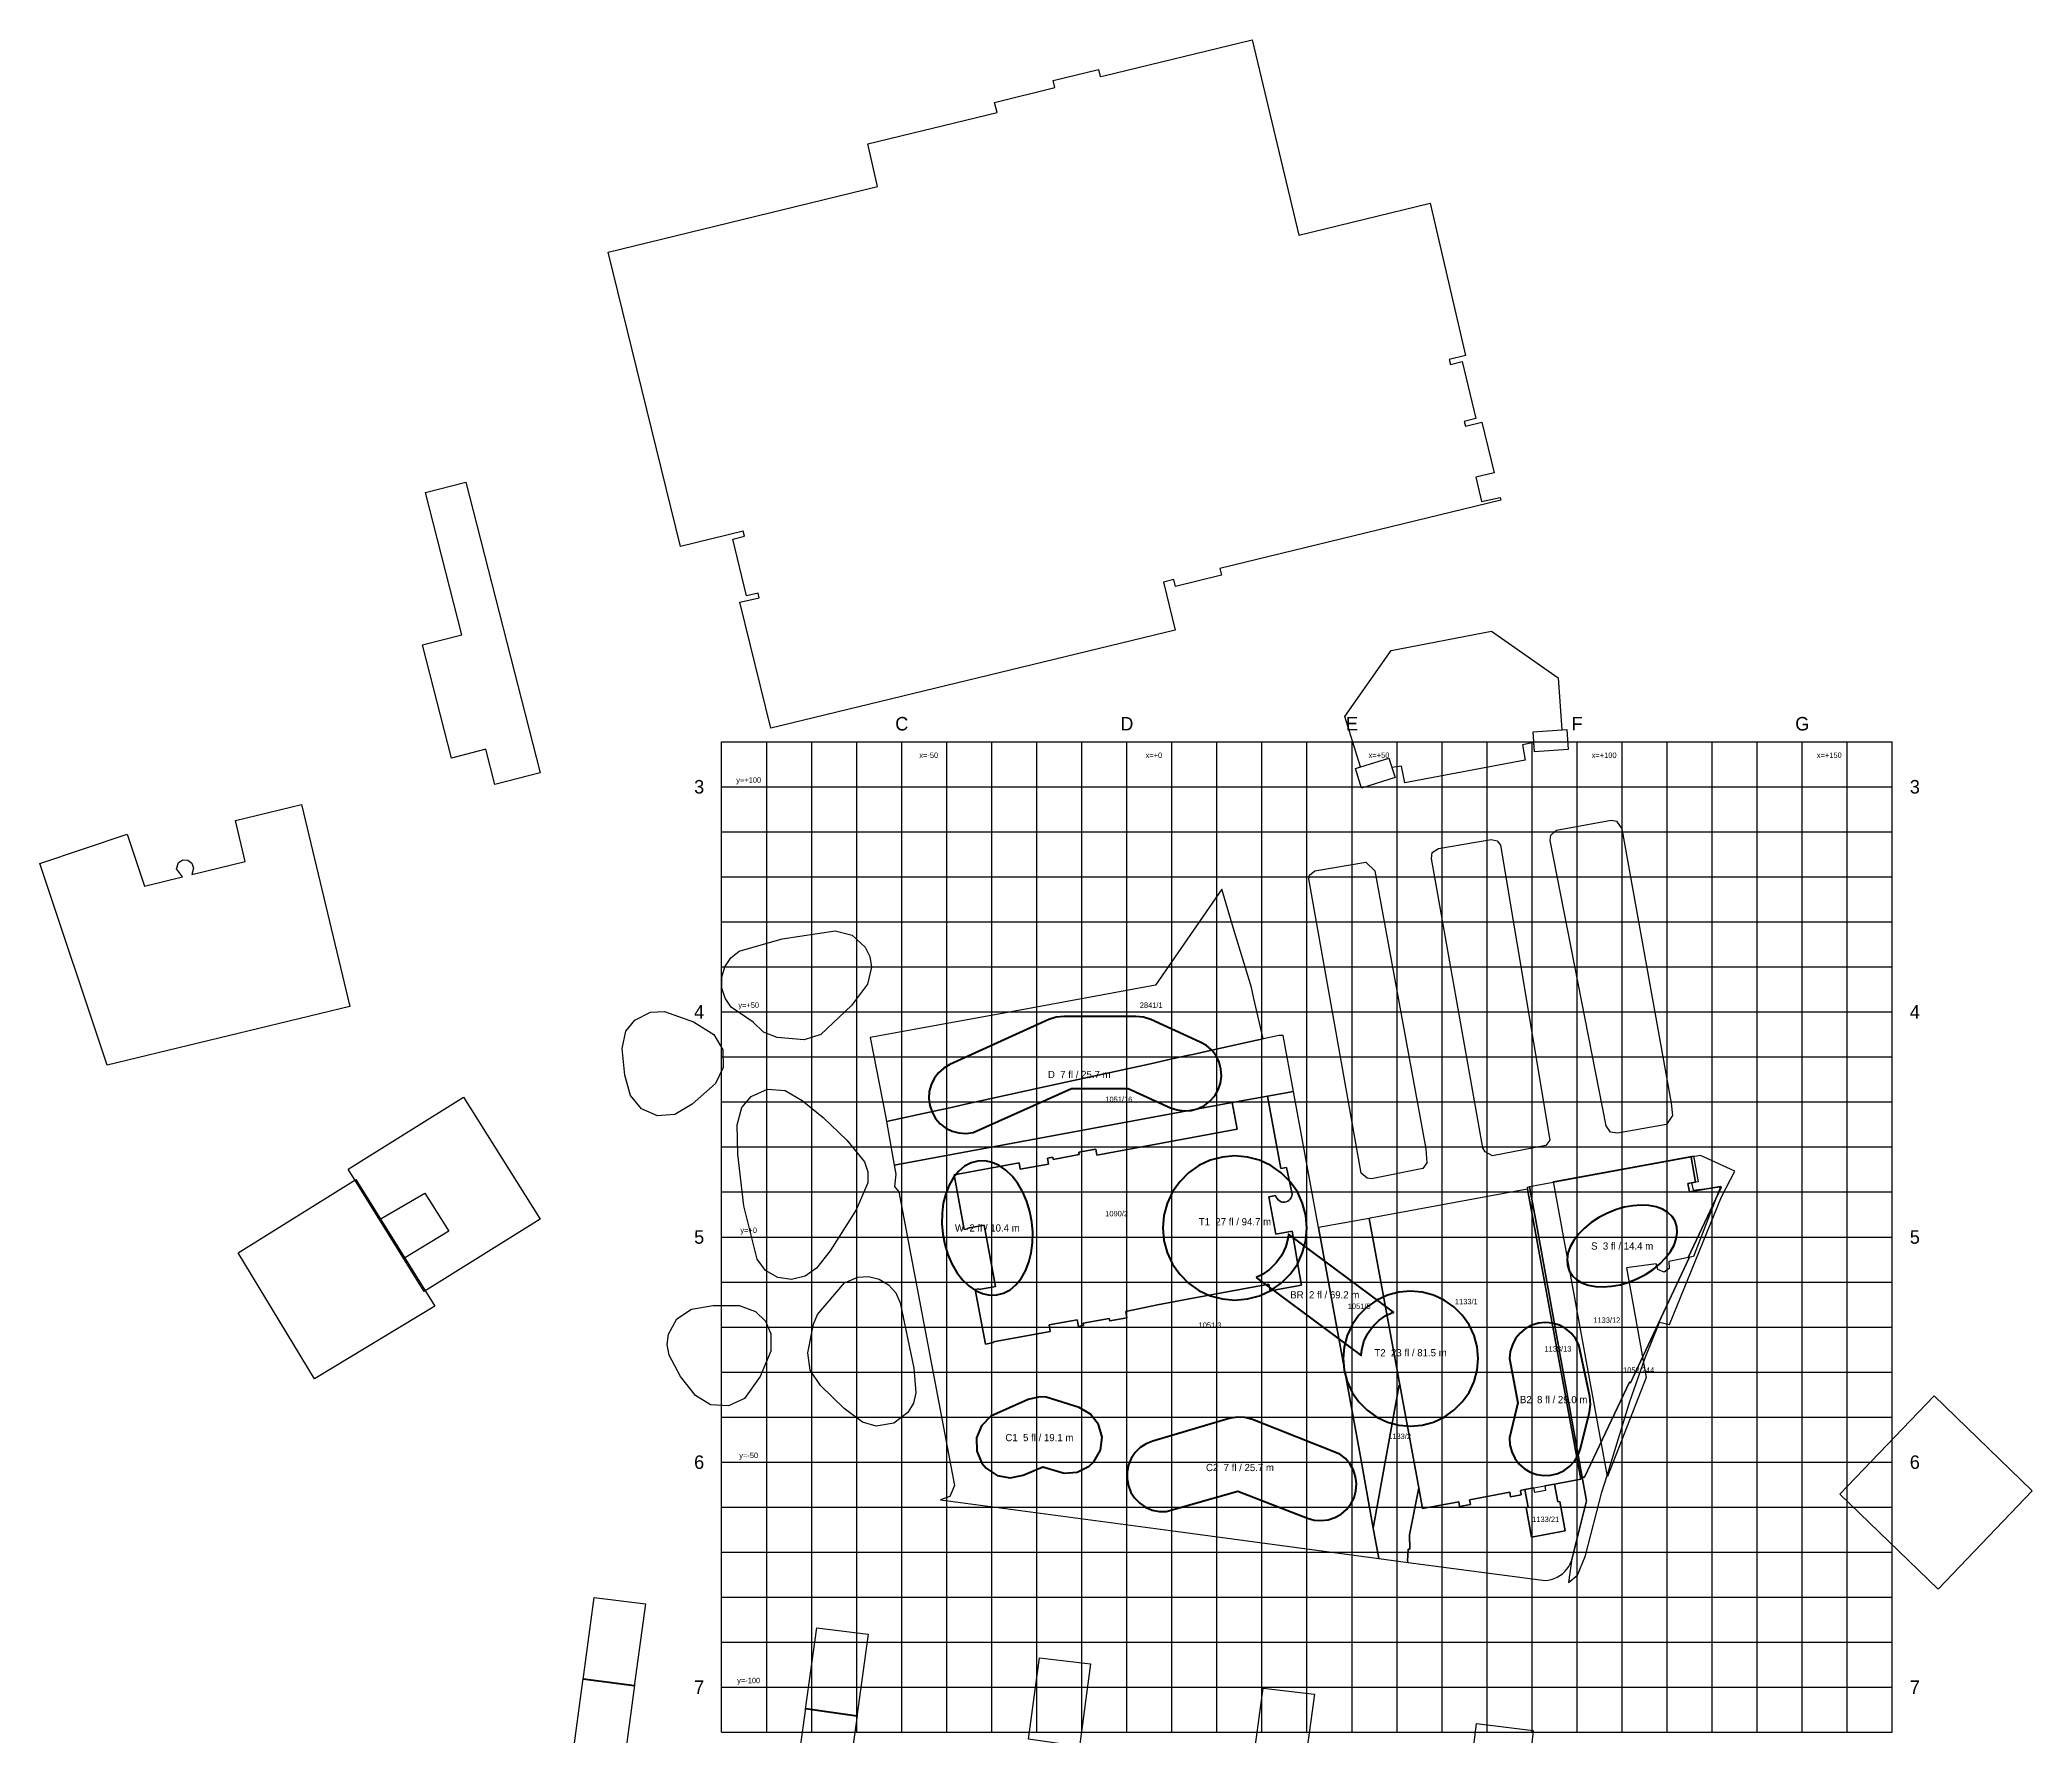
# Model space of a CAD drawing. Header units: metres. Extents: x -241 to 201, y -326 to 266.
# Drawn here: x -241.4 to 201.1, y -110.6 to 265.9 of the extents above; entities that cross this region are included whole.
import ezdxf
from ezdxf.enums import TextEntityAlignment as Align

# ---------------------------------------------------------------- set-up
doc = ezdxf.new("R2010")
doc.units = ezdxf.units.M
for name, color, linetype in [('BUILDING', 5, 'Continuous'), ('CONTEXT', 8, 'Continuous'), ('GRID_MAJOR', 2, 'Continuous'), ('GRID_MINOR', 9, 'Continuous'), ('PARCEL', 6, 'Continuous'), ('TEXT', 250, 'Continuous')]:
    doc.layers.add(name, color=color, linetype=linetype)

msp = doc.modelspace()

# ---------------------------------------------------------------- linework, layer by layer
at = {"layer": 'BUILDING', "lineweight": 50}
for points in [[(-17.31, 48.28), (-39.31, 38.28), (-40.67, 37.5), (-41.85, 36.46), (-42.8, 35.22), (-43.49, 33.81), (-43.89, 32.29), (-44, 30.73), (-43.79, 29.17), (-43.28, 27.69), (-42.5, 26.33), (-41.46, 25.15), (-40.22, 24.2), (-38.81, 23.51), (-37.29, 23.11), (-35.73, 23), (-34.17, 23.21), (-12.27, 33), (0.27, 33), (9.69, 28.72), (11.17, 28.21), (12.73, 28), (14.29, 28.11), (15.81, 28.51), (17.22, 29.2), (18.46, 30.15), (19.5, 31.33), (20.28, 32.69), (20.79, 34.17), (21, 35.73), (20.89, 37.29), (20.49, 38.81), (19.8, 40.22), (18.85, 41.46), (17.67, 42.5), (16.31, 43.28), (5.31, 48.28), (3.69, 48.82), (2, 49), (-14, 49), (-15.69, 48.82)], [(40, 2), (39.76, 4.78), (39.04, 7.47), (37.86, 10), (36.26, 12.28), (34.28, 14.26), (32, 15.86), (29.47, 17.04), (26.78, 17.76), (24, 18), (21.22, 17.76), (18.53, 17.04), (16, 15.86), (13.72, 14.26), (11.74, 12.28), (10.14, 10), (8.96, 7.47), (8.24, 4.78), (8, 2), (8.24, -0.78), (8.96, -3.47), (10.14, -6), (11.74, -8.28), (13.72, -10.26), (16, -11.86), (18.53, -13.04), (21.22, -13.76), (24, -14), (26.78, -13.76), (29.47, -13.04), (32, -11.86), (34.28, -10.26), (36.26, -8.28), (37.86, -6), (39.04, -3.47), (39.76, -0.78)], [(-21.1, 3.39), (-21.55, 5.7), (-22.23, 7.91), (-23.12, 9.98), (-24.22, 11.86), (-25.47, 13.49), (-26.87, 14.84), (-28.36, 15.87), (-29.93, 16.56), (-31.51, 16.89), (-33.09, 16.85), (-34.61, 16.45), (-36.05, 15.7), (-37.36, 14.6), (-38.51, 13.2), (-39.48, 11.52), (-40.24, 9.61), (-40.77, 7.5), (-41.06, 5.27), (-41.11, 2.95), (-40.9, 0.61), (-40.45, -1.7), (-39.77, -3.91), (-38.88, -5.98), (-37.78, -7.86), (-36.53, -9.49), (-35.13, -10.84), (-33.64, -11.87), (-32.07, -12.56), (-30.49, -12.89), (-28.91, -12.85), (-27.39, -12.45), (-25.95, -11.7), (-24.64, -10.6), (-23.49, -9.2), (-22.52, -7.52), (-21.76, -5.61), (-21.23, -3.5), (-20.94, -1.27), (-20.89, 1.05)], [(121.78, 3.49), (121.11, 4.56), (120.16, 5.47), (118.96, 6.19), (117.54, 6.71), (115.94, 7.01), (114.19, 7.1), (112.34, 6.95), (110.43, 6.59), (108.5, 6.02), (106.62, 5.25), (104.82, 4.3), (103.14, 3.2), (101.64, 1.97), (100.34, 0.64), (99.28, -0.76), (98.48, -2.18), (97.97, -3.6), (97.75, -4.98), (97.83, -6.29), (98.22, -7.49), (98.89, -8.56), (99.84, -9.47), (101.04, -10.19), (102.46, -10.71), (104.06, -11.01), (105.81, -11.1), (107.66, -10.95), (109.57, -10.59), (111.5, -10.02), (113.38, -9.25), (115.18, -8.3), (116.86, -7.2), (118.36, -5.97), (119.66, -4.64), (120.72, -3.24), (121.52, -1.82), (122.03, -0.4), (122.25, 0.98), (122.17, 2.29)], [(28.72, -8.99), (52.06, -26.34), (52.17, -25.09), (52.66, -23.24), (53.47, -21.5), (54.57, -19.93), (55.93, -18.57), (57.5, -17.47), (59.19, -16.69), (35.88, 0.64), (35.82, -0.08), (35.28, -2.1), (34.39, -4), (33.19, -5.71), (31.71, -7.19), (30, -8.39)], [(78, -27), (77.77, -24.4), (77.1, -21.87), (75.99, -19.5), (74.49, -17.36), (72.64, -15.51), (70.5, -14.01), (68.13, -12.9), (65.6, -12.23), (63, -12), (60.4, -12.23), (57.87, -12.9), (55.5, -14.01), (53.36, -15.51), (51.51, -17.36), (50.01, -19.5), (48.9, -21.87), (48.23, -24.4), (48, -27), (48.23, -29.6), (48.9, -32.13), (50.01, -34.5), (51.51, -36.64), (53.36, -38.49), (55.5, -39.99), (57.87, -41.1), (60.4, -41.77), (63, -42), (65.6, -41.77), (68.13, -41.1), (70.5, -39.99), (72.64, -38.49), (74.49, -36.64), (75.99, -34.5), (77.1, -32.13), (77.77, -29.6)], [(86.8, -36.8), (85.01, -44.61), (85.09, -46.18), (85.47, -47.7), (86.14, -49.12), (87.07, -50.38), (88.24, -51.43), (89.58, -52.23), (91.06, -52.76), (92.61, -52.99), (94.18, -52.91), (95.7, -52.53), (97.12, -51.86), (98.38, -50.93), (99.43, -49.76), (100.23, -48.42), (100.76, -46.94), (102.76, -38.94), (103, -37.19), (102.84, -35.43), (100.39, -23.93), (99.65, -22.55), (98.65, -21.34), (97.44, -20.34), (96.05, -19.61), (94.55, -19.15), (92.99, -19), (91.43, -19.16), (89.93, -19.61), (88.55, -20.35), (87.34, -21.35), (86.34, -22.56), (85.61, -23.95), (85.15, -25.45), (85, -27.01)], [(-21.95, -36.11), (-30.24, -39.82), (-32.29, -41.91), (-33.37, -44.63), (-33.34, -47.55), (-32.18, -50.24), (-31.24, -51.37), (-28.79, -52.96), (-25.91, -53.5), (-23.05, -52.89), (-18.67, -51.02), (-13.94, -52.44), (-11.02, -52.23), (-8.4, -50.92), (-7.33, -49.91), (-5.88, -47.37), (-5.52, -44.47), (-6.29, -41.65), (-8.09, -39.33), (-10.63, -37.88), (-17.95, -35.57), (-19.31, -35.51)], [(22.74, -40.33), (5.74, -45.33), (4.29, -45.91), (2.98, -46.77), (1.86, -47.87), (0.98, -49.17), (0.36, -50.61), (0.05, -52.15), (0.03, -53.72), (0.33, -55.26), (0.91, -56.71), (1.77, -58.02), (2.87, -59.14), (4.17, -60.02), (5.61, -60.64), (7.15, -60.95), (8.72, -60.97), (24.64, -56.44), (40.1, -62.46), (41.61, -62.88), (43.17, -63), (44.73, -62.81), (46.22, -62.32), (47.59, -61.55), (48.78, -60.53), (49.75, -59.3), (50.46, -57.9), (50.88, -56.39), (51, -54.83), (50.81, -53.27), (50.32, -51.78), (49.55, -50.41), (48.53, -49.22), (47.3, -48.25), (27.9, -40.54), (26.21, -40.09), (24.46, -40.02)]]:
    msp.add_lwpolyline(points, close=True, dxfattribs=at)
at = {"layer": 'CONTEXT'}
for points in [[(-15.99, 255.28), (-16.37, 256.86), (-6.28, 259.33), (-5.9, 257.76), (-5.13, 257.91), (27.85, 265.89), (38.18, 222.48), (67.39, 229.59), (75.24, 195.79), (71.59, 194.91), (71.86, 193.81), (74.45, 194.43), (77.5, 181.81), (74.93, 181.16), (75.21, 180.07), (78.83, 180.98), (81.58, 169.71), (77.49, 168.76), (78.74, 163.34), (82.88, 164.27), (83.02, 163.67), (20.62, 148.5), (20.98, 147.01), (10.81, 144.51), (10.45, 146.04), (8.14, 145.47), (10.72, 134.79), (-79.06, 113.02), (-85.94, 141), (-81.69, 141.95), (-81.92, 143), (-84.49, 142.37), (-87.53, 155), (-84.96, 155.67), (-85.24, 156.78), (-99.15, 153.35), (-115.23, 218.71), (-55.38, 233.35), (-57.55, 242.77), (-28.84, 249.79), (-29.38, 251.98)], [(-155.77, 165.34), (-146.79, 167.64), (-130.29, 103.09), (-140.35, 100.52), (-142.35, 108.34), (-150.01, 106.38), (-156.44, 131.53), (-147.7, 133.76)], [(61.7, 100.84), (60.97, 104.61), (58.86, 104.25), (59.55, 102.04), (52.12, 99.7), (50.75, 104.04), (51.85, 104.39), (48.38, 115.58), (58.72, 130.28), (81, 134.57), (95.82, 124.19), (96.61, 112.66), (97.7, 112.73), (98.01, 108.25), (90.52, 107.75), (90.39, 109.81), (87.84, 109.33), (88.47, 105.93)], [(97.7, 112.73), (98.01, 108.25), (90.52, 107.75), (90.22, 112.23)], [(50.75, 104.04), (58.19, 106.38), (59.55, 102.04), (52.12, 99.7)], [(-207.28, 81.95), (-207.7, 80.49), (-195.81, 83.37), (-197.99, 92.54), (-183.35, 96.08), (-172.6, 51.17), (-226.46, 38.19), (-241.43, 82.97), (-222.06, 89.5), (-218.2, 77.95), (-209.78, 79.99), (-211.06, 81.77), (-210.61, 83.18), (-209.65, 83.77), (-208.53, 83.71), (-207.64, 83.03)], [(94, 88.08), (94.13, 89.23), (95.44, 90.38), (107.56, 92.56), (108.72, 92.33), (109.96, 90.65), (120.88, 29.7), (121.15, 27.01), (119.85, 25.01), (108.95, 23.07), (107.41, 23.32), (106.42, 24.66)], [(79.03, 19.83), (67.66, 84.05), (67.83, 85.4), (69.2, 86.29), (80.91, 88.3), (82.22, 88.02), (82.99, 87.06), (93.91, 21.52), (93.07, 20.29), (81.17, 18), (79.54, 18.88)], [(52.07, 14.2), (40.39, 79.53), (40.53, 80.37), (41.75, 81.34), (53.08, 83.22), (55.04, 81.34), (66.39, 19.6), (66.63, 16.51), (65.72, 15.22), (54.35, 12.95), (53.39, 13.1)], [(-82.97, 47.71), (-87.9, 51.02), (-89.24, 53.01), (-89.95, 55.29), (-89.96, 57.69), (-89.28, 59.98), (-87.95, 61.97), (-86.1, 63.5), (-76.54, 66.25), (-64.76, 67.98), (-60.99, 67.01), (-58.1, 64.4), (-57.08, 62.28), (-56.72, 59.95), (-57.61, 56.16), (-61.17, 51.44), (-67.96, 44.99), (-71.64, 43.79), (-77.65, 44.33), (-80.7, 45.52)], [(-112.12, 41.9), (-111.25, 45.69), (-109.32, 48.17), (-105.84, 49.95), (-102.7, 50.05), (-96.26, 47.78), (-91.72, 44.96), (-89.77, 41.55), (-89.64, 37.63), (-91.36, 34.12), (-96.54, 29.47), (-100.4, 27.21), (-104.26, 26.93), (-107.8, 28.47), (-110.24, 31.46), (-111.48, 35.98)], [(-172.95, 15.06), (-147.31, 31.07), (-130.34, 3.96), (-156.04, -12.09)], [(-86.54, 24.9), (-85.53, 28.74), (-83.46, 31.18), (-79.85, 32.81), (-75.88, 32.53), (-72.11, 30.31), (-67.46, 26.53), (-62.18, 21.52), (-58.26, 16.73), (-57.56, 14.45), (-57.55, 12.06), (-60.12, 6.07), (-65.89, -3.04), (-68.93, -6.92), (-71.45, -8.73), (-74.47, -9.47), (-77.56, -9.02), (-80.24, -7.43), (-82.13, -4.95), (-85.04, 6.93), (-86.44, 18.41)], [(94.76, 12.3), (125.82, 18.02), (126.85, 12.26), (125.39, 12.02), (125.78, 10.41), (131.87, 11.17), (125.83, -4.35), (120.4, -5.47), (120.42, -6.96), (119.35, -7.83), (117.94, -7.24), (117.57, -5.99), (110.95, -6.87), (115.34, -31.18), (106.73, -53.17)], [(-197.41, -3.49), (-171.24, 12.77), (-153.69, -15.37), (-180.41, -31.49)], [(-165.97, 3.86), (-155.89, 9.73), (-150.6, 1.3), (-160.59, -4.79)], [(-70.85, -25.69), (-69.6, -19.36), (-68.7, -17.22), (-62.7, -10.16), (-59.76, -8.91), (-57.35, -8.79), (-55.01, -9.37), (-52.95, -10.62), (-51.34, -12.4), (-50.34, -14.59), (-47.31, -29.11), (-46.86, -34.61), (-47.41, -36.94), (-48.62, -38.99), (-51.76, -41.37), (-55.66, -41.99), (-58.7, -41.11), (-62.8, -38.06), (-68.05, -32.97), (-70.35, -29.55)], [(-86.11, -15.25), (-82.5, -16.54), (-80.29, -18.7), (-79.05, -21.53), (-79.11, -25.37), (-81.47, -30.99), (-84.91, -35.85), (-88.51, -37.52), (-92.47, -37.3), (-95.84, -35.23), (-99.15, -31), (-101.66, -26.21), (-102.07, -23.89), (-101.81, -21.56), (-99.93, -18.16), (-96.68, -16.02), (-91.85, -15.21)], [(201.06, -56.37), (180.17, -78.18), (158.33, -57.14), (179.31, -35.24)], [(-109.4, -99.79), (-120.79, -98.26), (-118.3, -80.06), (-106.91, -81.49)], [(-71.36, -104.9), (-68.89, -86.79), (-57.49, -88.19), (-59.96, -106.5)], [(-10.54, -113.13), (-21.84, -111.52), (-19.4, -93.45), (-8.07, -94.83)], [(-120.75, -98.03), (-109.37, -99.56), (-111.83, -117.82), (-123.21, -116.24)], [(30.28, -100.18), (41.66, -101.57), (39.16, -119.81), (27.8, -118.29)], [(-73.8, -122.84), (-71.32, -104.66), (-59.93, -106.26), (-62.39, -124.45)]]:
    msp.add_lwpolyline(points, close=True, dxfattribs=at)
msp.add_lwpolyline([(74.01, -137.95), (77.65, -108.04), (90.24, -109.63), (88.98, -121.66)], dxfattribs=at)
at = {"layer": 'GRID_MAJOR'}
for p, q in [((-50, -110), (-50, 110)), ((0, -110), (0, 110)), ((50, -110), (50, 110)), ((100, -110), (100, 110)), ((150, -110), (150, 110)), ((-90, 100), (170, 100)), ((-90, 50), (170, 50)), ((-90, 0), (170, 0)), ((-90, -50), (170, -50)), ((-90, -100), (170, -100))]:
    msp.add_line(p, q, dxfattribs=at)
at = {"layer": 'GRID_MINOR'}
for p, q in [((-90, -110), (-90, 110)), ((-90, 110), (170, 110)), ((-80, -110), (-80, 110)), ((-70, -110), (-70, 110)), ((-60, -110), (-60, 110)), ((-40, -110), (-40, 110)), ((-30, -110), (-30, 110)), ((-20, -110), (-20, 110)), ((-10, -110), (-10, 110)), ((10, -110), (10, 110)), ((20, -110), (20, 110)), ((30, -110), (30, 110)), ((40, -110), (40, 110)), ((60, -110), (60, 110)), ((70, -110), (70, 110)), ((80, -110), (80, 110)), ((90, -110), (90, 110)), ((110, -110), (110, 110)), ((120, -110), (120, 110)), ((130, -110), (130, 110)), ((140, -110), (140, 110)), ((160, -110), (160, 110)), ((170, -110), (170, 110)), ((-90, 90), (170, 90)), ((-90, 80), (170, 80)), ((-90, 70), (170, 70)), ((-90, 60), (170, 60)), ((-90, 40), (170, 40)), ((-90, 30), (170, 30)), ((-90, 20), (170, 20)), ((-90, 10), (170, 10)), ((-90, -10), (170, -10)), ((-90, -20), (170, -20)), ((-90, -30), (170, -30)), ((-90, -40), (170, -40)), ((-90, -60), (170, -60)), ((-90, -70), (170, -70)), ((-90, -80), (170, -80)), ((-90, -90), (170, -90)), ((-90, -110), (170, -110))]:
    msp.add_line(p, q, dxfattribs=at)
at = {"layer": 'PARCEL'}
for points in [[(-37.066, 29.205), (-35.851, 29.472), (-19.349, 33.102), (-13.578, 34.37), (5.229, 38.488), (9.422, 39.417), (13.391, 40.285), (14.675, 40.563), (18.507, 41.402), (28.874, 43.684), (30.256, 43.985), (28.205, 52.96), (27.649, 55.388), (23.61, 68.774), (21.056, 77.226), (6.328, 55.911), (-25.722, 50.024), (-47.238, 46.079), (-56.985, 44.285), (-53.609, 26.912), (-53.363, 25.633), (-49.991, 26.369), (-45.916, 27.272), (-38.683, 28.851)], [(31.243, 31.29), (36.982, 32.351), (34.696, 44.726), (34.431, 44.751), (33.831, 44.779), (30.256, 43.985), (28.874, 43.684), (18.507, 41.402), (14.675, 40.563), (13.391, 40.285), (9.422, 39.417), (5.229, 38.488), (-13.578, 34.37), (-19.349, 33.102), (-35.851, 29.472), (-37.066, 29.205), (-38.683, 28.851), (-45.916, 27.272), (-49.991, 26.369), (-53.363, 25.633), (-51.659, 15.954), (23.386, 29.837)], [(-51.633, 11.203), (-50.663, 10.024), (-38.27, -55.203), (-39.294, -57.665), (-41.37, -58.354), (9.664, -65.223), (55.929, -71.395), (54.728, -64.635), (51.993, -49.213), (42.555, 2.075), (36.982, 32.351), (31.243, 31.29), (34.162, 15.186), (35.451, 15.424), (36.67, 9.857), (36.692, 9.477), (36.634, 9.095), (36.5, 8.744), (36.292, 8.422), (36.026, 8.154), (35.712, 7.939), (35.358, 7.799), (34.984, 7.728), (34.598, 7.746), (34.232, 7.837), (33.887, 8.001), (33.583, 8.232), (33.341, 8.522), (33.154, 8.849), (33.043, 9.218), (31.527, 8.939), (33.068, 0.661), (36.711, 1.333), (38.316, -8.219), (38.748, -10.703), (31.825, -11.967), (31.55, -10.481), (14.648, -13.62), (6.781, -15.064), (-0.269, -16.578), (-0.021, -17.947), (-3.815, -18.62), (-3.905, -18.107), (-9.69, -19.134), (-9.599, -19.647), (-10.781, -19.86), (-11.055, -18.383), (-17.29, -19.512), (-17.026, -20.99), (-29.643, -23.279), (-29.618, -23.467), (-31.396, -23.822), (-33.664, -11.646), (-32.847, -11.494), (-32.81, -11.691), (-29.148, -11.016), (-31.671, 2.649), (-35.324, 1.976), (-35.302, 1.817), (-36.129, 1.663), (-38.377, 13.842), (-23.956, 16.449), (-23.701, 15.03), (-17.401, 16.198), (-17.654, 17.527), (-16.483, 17.748), (-16.392, 17.235), (-10.595, 18.315), (-10.695, 18.826), (-6.925, 19.525), (-6.679, 18.176), (24.479, 23.941), (23.386, 29.837), (-51.659, 15.954), (-51.307, 13.973)], [(14.648, -13.62), (31.55, -10.481), (31.825, -11.967), (38.748, -10.703), (38.316, -8.219), (36.711, 1.333), (33.068, 0.661), (31.527, 8.939), (33.043, 9.218), (33.154, 8.849), (33.341, 8.522), (33.583, 8.232), (33.887, 8.001), (34.232, 7.837), (34.598, 7.746), (34.984, 7.728), (35.358, 7.799), (35.712, 7.939), (36.026, 8.154), (36.292, 8.422), (36.5, 8.744), (36.634, 9.095), (36.692, 9.477), (36.67, 9.857), (35.451, 15.424), (34.162, 15.186), (31.243, 31.29), (23.386, 29.837), (24.479, 23.941), (-6.679, 18.176), (-6.925, 19.525), (-10.695, 18.826), (-10.595, 18.315), (-16.392, 17.235), (-16.483, 17.748), (-17.654, 17.527), (-17.401, 16.198), (-23.701, 15.03), (-23.956, 16.449), (-38.377, 13.842), (-36.129, 1.663), (-35.302, 1.817), (-35.324, 1.976), (-31.671, 2.649), (-29.148, -11.016), (-32.81, -11.691), (-32.847, -11.494), (-33.664, -11.646), (-31.396, -23.822), (-29.618, -23.467), (-29.643, -23.279), (-17.026, -20.99), (-17.29, -19.512), (-11.055, -18.383), (-10.781, -19.86), (-9.599, -19.647), (-9.69, -19.134), (-3.905, -18.107), (-3.815, -18.62), (-0.021, -17.947), (-0.269, -16.578), (6.781, -15.064)], [(125.294, 17.712), (91.02, 11.408), (89.444, 11.121), (90.802, 3.666), (101.15, -53.362), (101.366, -53.322), (101.656, -53.373), (111.618, -32.269), (111.824, -32.372), (124.864, -4.657), (124.649, -4.555), (132.01, 11.003), (131.836, 11.241), (124.97, 10.005), (124.605, 11.853), (126.325, 12.19)], [(98.05, -76.723), (100.078, -75.102), (101.795, -70.99), (101.867, -70.707), (105.478, -56.654), (106.686, -52.955), (111.703, -36.568), (115.115, -26.862), (118.04, -19.495), (118.272, -18.908), (120.551, -19.402), (132.057, 8.899), (135.055, 14.631), (130.686, 16.605), (127.381, 18.1), (125.294, 17.712), (126.325, 12.19), (124.605, 11.853), (124.97, 10.005), (131.836, 11.241), (132.01, 11.003), (124.649, -4.555), (124.864, -4.657), (111.824, -32.372), (111.618, -32.269), (101.656, -53.373), (101.366, -53.322), (101.15, -53.362), (102.098, -58.572), (98.729, -71.895)], [(53.789, 4.143), (60.644, -32.821), (64.814, -55.679), (65.647, -60.278), (73.71, -58.787), (73.903, -59.821), (76.305, -59.379), (76.113, -58.346), (85.024, -56.708), (85.215, -57.731), (87.588, -57.294), (87.406, -56.269), (88.39, -56.084), (90.379, -55.72), (92.791, -55.267), (94.976, -54.866), (100.815, -53.791), (88.976, 10.633), (54.065, 4.191)], [(64.814, -55.679), (62.806, -66.12), (62.811, -69.319), (62.508, -69.32), (62.354, -72.017), (62.449, -72.266), (92.867, -76.325), (93.573, -76.248), (94.26, -76.103), (94.936, -75.879), (95.581, -75.578), (96.187, -75.213), (96.755, -74.791), (97.274, -74.306), (97.735, -73.768), (98.128, -73.179), (98.467, -72.557), (98.729, -71.895), (102.098, -58.572), (101.15, -53.362), (90.802, 3.666), (89.444, 11.121), (88.902, 11.027), (88.976, 10.633), (100.815, -53.791), (94.976, -54.866), (95.711, -58.813), (96.144, -58.734), (97.367, -65.289), (89.867, -66.683), (88.66, -60.105), (89.113, -60.022), (88.39, -56.084), (87.406, -56.269), (87.588, -57.294), (85.215, -57.731), (85.024, -56.708), (76.113, -58.346), (76.305, -59.379), (73.903, -59.821), (73.71, -58.787), (65.647, -60.278)], [(60.644, -32.821), (53.789, 4.143), (42.555, 2.075), (51.993, -49.213), (54.728, -64.635), (60.477, -32.854)], [(55.929, -71.395), (62.449, -72.266), (62.354, -72.017), (62.508, -69.32), (62.811, -69.319), (62.806, -66.12), (64.814, -55.679), (60.644, -32.821), (60.477, -32.854), (54.728, -64.635)], [(88.39, -56.084), (89.113, -60.022), (88.66, -60.105), (89.867, -66.683), (97.367, -65.289), (96.144, -58.734), (95.711, -58.813), (94.976, -54.866), (92.791, -55.267), (92.987, -56.331), (90.576, -56.783), (90.379, -55.72)]]:
    msp.add_lwpolyline(points, close=True, dxfattribs=at)

# ---------------------------------------------------------------- texts
at = {"layer": 'TEXT'}
for s, height, p in [('C', 3, (-50, 114)), ('D', 3, (0, 114)), ('E', 3, (50, 114)), ('F', 3, (100, 114)), ('G', 3, (150, 114)), ('x=-50', 1.2, (-44, 107)), ('x=+0', 1.2, (6, 107)), ('x=+50', 1.2, (56, 107)), ('x=+100', 1.2, (106, 107)), ('x=+150', 1.2, (156, 107)), ('y=+100', 1.2, (-84, 101.5)), ('3', 3, (-95, 100)), ('3', 3, (175, 100)), ('4', 3, (-95, 50)), ('y=+50', 1.2, (-84, 51.5)), ('2841/1', 1.2, (5.405, 51.492)), ('4', 3, (175, 50)), ('D  7 fl / 25.7 m', 1.6, (-10.578, 36.095)), ('1051/16', 1.2, (-1.787, 30.563)), ('1090/2', 1.2, (-2.277, 5.188)), ('5', 3, (-95, 0)), ('y=+0', 1.2, (-84, 1.5)), ('W  2 fl / 10.4 m', 1.6, (-31, 2)), ('T1  27 fl / 94.7 m', 1.6, (24, 3.39)), ('5', 3, (175, 0)), ('S  3 fl / 14.4 m', 1.6, (110, -2)), ('BR  2 fl / 69.2 m', 1.6, (43.955, -12.84)), ('1051/5', 1.2, (51.587, -15.373)), ('1133/1', 1.2, (75.391, -14.339)), ('1051/3', 1.2, (18.464, -19.579)), ('1133/12', 1.2, (106.593, -18.463)), ('T2  23 fl / 81.5 m', 1.6, (63, -25.7)), ('1133/13', 1.2, (95.736, -24.848)), ('1052/244', 1.2, (113.655, -29.566)), ('B2  8 fl / 29.0 m', 1.6, (94.788, -36.115)), ('C1  5 fl / 19.1 m', 1.6, (-19.434, -44.55)), ('1133/2', 1.2, (60.572, -44.267)), ('6', 3, (-95, -50)), ('y=-50', 1.2, (-84, -48.5)), ('6', 3, (175, -50)), ('C2  7 fl / 25.7 m', 1.6, (25.117, -51.195)), ('1133/21', 1.2, (93.01, -62.697)), ('7', 3, (-95, -100)), ('y=-100', 1.2, (-84, -98.5)), ('7', 3, (175, -100))]:
    msp.add_text(s, height=height, dxfattribs=at).set_placement(p, align=Align.MIDDLE_CENTER)

doc.saveas('drawing.dxf')
